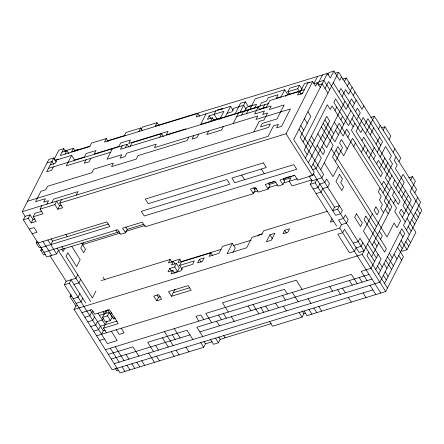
<?xml version="1.0" encoding="UTF-8"?>
<svg xmlns="http://www.w3.org/2000/svg" width="444" height="444" viewBox="0 0 444 444"><rect width="100%" height="100%" fill="white"/><g stroke="black" fill="none" stroke-linecap="round" stroke-linejoin="round"><path stroke-width="0.67" d="M119.286 231.779L58.408 250.433L56.632 253.913L46.798 256.926L23.354 219.808L25.13 216.322L22.2 211.683L48.818 159.44L53.741 157.931L56.305 161.993M53.741 157.931L46.642 171.867L51.56 170.357L53.336 166.872M54.118 159.435L58.847 150.15L63.77 148.64L65.601 151.543M28.277 218.298L30.048 214.818L32.978 219.458L31.202 222.938L28.277 218.298L23.354 219.808M63.77 148.64L60.218 155.605L89.732 146.564L91.508 143.079L106.266 138.556L108.097 141.458M31.202 222.938L36.125 221.434L33.195 216.794L34.971 213.309L41.73 211.239M65.135 154.101L66.911 150.616L68.742 153.519M33.195 216.794L43.035 213.775L40.104 209.135L41.875 205.655M75.225 151.193L73.393 148.29L71.617 151.776L90.065 146.12M46.798 204.146L48.574 200.666L43.651 202.17L45.427 198.69L35.587 201.704L40.909 191.253L45.832 189.749L47.608 186.264L91.88 172.699L93.656 169.214L113.331 163.187L111.555 166.672L136.153 159.135L137.929 155.65L187.118 140.576L188.894 137.096M73.982 161.189L74.57 160.029L71.639 155.383L66.317 165.834L110.589 152.27M51.715 202.642L53.491 199.156L78.088 191.619L76.312 195.105M54.862 204.617L56.632 201.132L59.563 205.772L57.792 209.257L54.862 204.617L40.104 209.135M40.365 247.142L39.139 247.519L36.208 242.879L37.096 241.136M57.792 209.257L62.709 207.748L59.779 203.108L61.555 199.628M85.997 159.807L84.221 163.287L89.139 161.783L90.915 158.297M45.493 254.39L43.651 254.95L40.72 250.311L41.608 248.573M50.777 244.633L52.547 241.148L108.508 224.004M106.266 138.556L104.49 142.041L197.957 113.403L199.789 116.3M112.365 148.784L107.043 159.235L121.8 154.712L120.024 158.197L124.942 156.688L126.718 153.208L156.233 144.161L154.462 147.647L257.764 115.989L255.988 119.475L290.426 108.924L281.552 126.34L276.634 127.844L278.405 124.364L273.487 125.868L268.165 136.319L22.2 211.683M64.891 248.107L63.115 251.587L61.649 249.267M124.17 136.014L125.946 132.528L140.704 128.005L142.535 130.908M122.205 145.771L120.429 149.256L258.169 107.048L260.001 109.951M125.347 147.747L127.123 144.267L128.954 147.164M130.27 146.243L132.04 142.757L161.561 133.711L163.392 136.613M138.928 131.491L140.704 128.005M141.081 129.509L142.263 127.189L157.021 122.666L158.852 125.569M83.439 242.868L80.775 248.096L83.705 252.736L85.481 249.251L81.452 242.868M212.215 341.752L205.45 343.823L203.674 347.308L120.047 372.932L64.374 284.771L66.15 281.285L75.991 278.271L77.761 274.786M64.374 284.771L69.297 283.261L71.068 279.781L85.72 302.98M157.021 122.666L155.245 126.152L327.422 73.393L330.347 78.033L333.899 71.068L339.76 80.347L341.536 76.868M372.921 289.91L112.199 369.796L74.109 309.479L75.88 305.994L70.019 296.714L71.207 294.394M80.691 279.426L78.921 282.911L73.998 284.421M79.859 293.7L78.083 297.18L73.166 298.69M159.785 137.196L161.561 133.711M82.789 298.34L81.013 301.82L76.096 303.33M43.867 252.286L117.654 229.676L120.585 234.321L125.502 232.811L127.278 229.326L143.884 224.242M95.965 291.025L92.413 297.991L66.045 256.227L67.821 252.747L76.607 266.666L80.159 259.701L71.734 246.359M197.957 113.403L196.181 116.883L230.619 106.332L233.183 110.395M94.511 316.899L92.735 320.385L87.818 321.889M193.812 135.587L192.041 139.072L196.958 137.562L198.734 134.077M206.022 113.869L200.699 124.32L268.953 103.408M99.428 315.39L109.268 312.376L112.199 317.016L110.423 320.501L105.506 322.011L102.575 317.366L106.122 310.4M103.247 318.293L102.359 320.035L97.441 321.539L95.665 325.025L90.748 326.529M105.911 313.064L107.387 310.162M219.786 119.453L223.926 111.322L209.168 115.845L207.392 119.331L212.31 117.821L214.141 120.724M102.575 317.366L107.492 315.862L109.268 312.376M106.443 332.795L103.513 328.155L107.065 321.19M110.612 314.224L111.5 312.482M101.526 334.304L103.302 330.819L105.145 330.253M210.539 121.306L212.31 117.821M215.862 110.856L214.086 114.341L217.016 118.981M208.575 131.063L206.799 134.549L221.556 130.025L223.332 126.54M107.681 309.585L113.542 318.864L114.43 317.121M221.75 109.69L222.339 108.53L217.421 110.04M225.297 116.783L230.619 106.332M235.131 113.769L240.459 103.319L245.377 101.815L248.307 106.455L252.608 105.134M233.167 123.526L238.495 113.081M240.054 112.26L245.377 101.815M241.636 115.057L243.412 111.572M244.378 111.916L246.747 107.27L256.588 104.257L254.812 107.737M171.989 262.371L170.157 259.474L168.381 262.953L173.304 261.449L174.769 263.769M246.559 113.547L248.329 110.062M249.889 109.246L255.217 98.796L284.732 89.755L287.662 94.394L289.505 93.828M173.915 272.677L177.6 271.545L179.376 268.065L176.446 263.425L174.67 266.905L169.752 268.415L167.976 271.894L172.899 270.39L174.731 273.288M173.304 261.449L171.528 264.929L176.446 263.425M156.688 300.788L161.605 299.278L158.674 294.638L153.757 296.148L156.688 300.788L158.458 297.302L160.306 296.742M172.899 270.39L171.123 273.87L180.963 270.857L182.734 267.377L192.574 264.358L194.35 260.878L179.592 265.401L182.157 269.458M181.613 262.021L179.781 259.124L178.005 262.604L221.051 249.417M258.169 107.048L254.623 114.014L264.458 111L262.682 114.485L267.604 112.976L264.052 119.941L259.135 121.451L253.813 131.901M259.729 106.233L261.505 102.747L266.422 101.243L268.198 97.758L278.038 94.744L276.262 98.229L281.18 96.72L284.732 89.755M179.592 265.401L181.368 261.916L210.883 252.875L212.715 255.772M262.876 108.208L264.646 104.723M266.233 107.52L269.78 100.555L299.3 91.508L301.132 94.411M171.445 296.265L191.12 290.237L188.189 285.597L168.515 291.625L171.445 296.265L174.992 289.299M199.267 259.368L197.491 262.854L202.414 261.344L204.19 257.864L199.267 259.368L201.099 262.271M285.509 96.376L286.103 95.21L304.545 89.56M289.704 94.628L287.873 91.73L289.649 88.245L299.489 85.231L302.053 89.294M210.883 252.875L209.107 256.355L218.948 253.341L222.494 246.376L232.334 243.362L235.264 248.002L232.895 252.647M287.873 91.73L297.713 88.717L299.489 85.231M299.3 91.508L297.524 94.994L302.442 93.484L307.77 83.034L312.687 81.53L315.617 86.169L317.393 82.684L320.318 87.324M299.972 92.43L304.406 83.722L309.329 82.218M125.502 232.811L122.572 228.172L142.252 222.144L145.182 226.784L253.407 193.623L255.178 190.137L253.713 187.818M59.779 203.108L286.069 133.772L312.687 81.53M232.334 243.362L227.012 253.807L246.686 247.78L252.009 237.329L261.849 234.315L263.625 230.836L327.572 211.239M314.03 83.372L317.582 76.407M317.765 84.188L322.499 74.903M253.407 193.623L250.477 188.983L255.394 187.473L258.325 192.113L268.165 189.1L269.935 185.614L268.476 183.294M327.422 73.393L293.7 139.571L314.213 172.05L312.437 175.535L297.68 180.053L294.749 175.413L279.992 179.937L282.922 184.576L278 186.086L275.069 181.446L265.235 184.46L268.165 189.1M327.794 74.897L328.982 72.577L333.899 71.068M325.025 88.484L328.577 81.518L346.154 109.357L351.481 98.907L354.406 103.552M303.113 141.886L338.606 72.228L362.043 109.346L363.819 105.866M282.922 184.576L284.698 181.097L283.233 178.777M257.897 236.164L258.491 235.004L262.176 233.877M305.422 158.131L326.717 116.334L329.648 120.973L308.352 162.77M339.138 91.952L340.914 88.473L411.233 199.833L402.364 217.249M344.466 81.507L346.237 78.022L416.561 189.388L414.785 192.868M269.913 234.787L266.361 241.752L271.284 240.243L274.83 233.278L269.913 234.787L272.477 238.844M334.97 110.528L336.746 107.043M342.069 96.592L345.621 89.627L348.551 94.267L352.098 87.302M347.391 86.147L349.167 82.662M210.584 339.654L213.514 344.294L218.431 342.785L220.207 339.305L271.245 323.665M311.283 167.41L344.999 101.238M340.831 119.808L342.607 116.322M353.252 95.427L355.028 91.941M284.671 230.264L282.895 233.744L287.817 232.24L289.588 228.754L284.671 230.264L286.502 233.161M336.602 226.107L310.234 184.343L312.01 180.863L321.845 177.85L323.621 174.364L300.183 137.246L310.828 116.345L307.897 111.705M320.69 169.725L333.111 145.343L321.395 126.784M350.86 110.517L334.887 141.864L323.165 123.299M352.636 107.032L356.182 100.067M310.234 184.343L315.151 182.839L316.927 179.354M353.79 115.157L348.468 125.602L333.816 102.403L335.592 98.918L353.169 126.762M355.566 111.672L357.337 108.192L360.267 112.832L356.721 119.797M335.425 161.588L342.524 147.658L339.593 143.018L341.369 139.538L347.225 148.818M347.846 137.213L349.622 133.727L346.692 129.087L343.14 136.053L334.354 122.133M354.945 123.277L351.398 130.242L380.697 176.645L382.473 173.166L356.099 131.402L363.198 117.471L380.78 145.31M338.356 166.228L333.028 176.679L324.242 162.759M353.707 146.492L355.483 143.007M362.582 129.076L360.806 132.556L352.014 118.637M364.352 125.591L367.904 118.626L382.556 141.83L377.228 152.275M361.96 140.681L363.736 137.202L375.458 155.761L373.682 159.241M365.512 133.716L374.381 116.3L400.754 158.064L398.978 161.544M361.344 152.286L364.89 145.321M370.213 134.871L373.765 127.905M334.51 207.198L332.734 210.678L337.651 209.174L339.427 205.689L334.51 207.198L313.264 173.554M332.09 218.676L330.314 222.155L333.389 221.212M366.045 153.446L367.821 149.961M378.471 129.065L380.242 125.58M368.975 158.086L374.298 147.636M376.074 144.156L379.626 137.185M383.172 130.22L384.948 126.74L390.809 136.019L389.033 139.499M74.109 309.479L339.749 228.083L341.525 224.597L346.442 223.093L348.218 219.608L345.288 214.968L343.512 218.454L338.594 219.958L341.525 224.597M376.612 163.88L378.388 160.401L390.104 178.96M380.158 156.915L385.486 146.47L391.342 155.75L389.571 159.23L392.502 163.869L385.403 177.805L400.05 201.004L398.279 204.484L392.418 195.205L394.189 191.725M269.613 321.567L272.544 326.207L302.059 317.16L303.835 313.68L305.677 313.114M379.542 168.52L384.865 158.075M384.243 169.68L387.795 162.715M393.118 152.264L394.894 148.784M380.075 188.25L378.305 191.736L381.235 196.376L379.459 199.856L382.389 204.495L380.613 207.981L383.544 212.621M381.851 184.771L383.627 181.285L389.488 190.565M396.048 156.904L394.272 160.389L397.202 165.029L395.432 168.509L404.218 182.434L398.895 192.879M372.361 213.792L363.486 231.202L381.069 259.046L375.741 269.491M383.006 192.89L391.88 175.48M362.865 242.813L361.094 246.292L356.171 247.802L354.401 251.282L349.478 252.791L337.756 234.232L342.679 232.723L344.455 229.237L359.102 252.442L364.025 250.932L337.651 209.174M391.258 187.085L384.16 201.015L390.021 210.295M394.81 180.12L393.034 183.6L416.478 220.724M96.609 335.808L362.249 254.418L390.642 198.69M395.965 188.239L403.063 174.309L420.646 202.148L406.449 230.014M368.725 252.092L366.955 255.572L387.462 288.056M372.277 245.127L391.797 206.81L339.055 123.288L326.634 147.669L317.843 133.749M393.573 203.33L395.349 199.844M371.656 256.732L378.754 242.801M380.53 239.316L382.306 235.831L379.376 231.191M401.826 197.519L405.378 190.554M410.7 180.109L412.476 176.623L415.406 181.263L410.078 191.714L421.8 210.273L384.532 283.416M378.138 254.406L371.04 268.337L361.2 271.351L367.06 280.63M408.308 195.194L402.98 205.644L408.841 214.924M378.671 274.137L401.742 228.854L404.673 233.494L379.825 282.256L114.186 363.653M417.715 197.508L403.518 225.374L409.379 234.654M304.051 311.016L306.982 315.656L385.686 291.536L403.435 256.71L397.574 247.43M401.332 250.089L402.064 251.249L406.981 249.744L415.856 232.329L407.065 218.409M64.785 150.927L73.393 148.29M61.994 152.126L66.911 150.616M74.409 150.577L78.094 149.45M107.282 140.848L125.114 135.381M334.915 73.354L338.606 72.228M54.756 160.217L58.442 159.091M47.047 162.92L51.965 161.416L53.796 164.313M71.639 155.383L56.882 159.907L55.112 163.392L50.189 164.896M318.953 81.868L323.87 80.358L329.731 89.638M313.703 83.816L317.393 82.684M318.404 84.971L322.094 83.844L327.955 93.123M74.57 160.029L84.41 157.01L86.186 153.53L96.021 150.516L94.25 153.996L118.848 146.459L120.618 142.979L130.458 139.965L128.682 143.445L168.037 131.385L166.261 134.871L185.942 128.843M227.067 113.298L231.99 111.794L233.76 108.308L243.601 105.295L246.165 109.357M48.413 168.381L127.123 144.267M342.552 79.154L346.237 78.022M213.325 120.108L220.707 117.849M300.316 93.795L302.775 93.04M259.185 109.341L266.561 107.076M236.719 116.561L271.151 106.011L269.38 109.496L284.138 104.973L277.039 118.903L262.282 123.426L260.506 126.906L270.346 123.893L268.57 127.378L27.522 201.237M25.13 216.322L30.048 214.818M59.563 205.772L61.411 205.206M32.978 219.458L34.826 218.892M370.696 117.432L374.381 116.3M29.215 229.087L34.133 227.578L37.063 232.218L32.146 233.727M381.257 127.866L384.948 126.74M36.208 242.879L38.051 242.313M38.006 243.007L106.876 221.906L109.807 226.545L40.937 247.647M40.72 250.311L42.569 249.744M269.253 182.889L271.095 182.323M272.327 181.946L274.17 181.38M284.01 178.366L285.858 177.8M286.469 177.611L291.392 176.107M292.618 175.73L294.466 175.164M312.299 169.697L315.984 168.57L321.312 158.119L309.59 139.56M254.04 189.127L256.499 188.373M268.798 184.604L276.179 182.345M283.555 180.081L290.937 177.822L289.161 181.302L292.091 185.942L311.771 179.914M82.551 244.611L120.063 233.117M125.597 231.424L145.271 225.391M253.496 192.23L257.803 190.914M268.254 187.712L277.478 184.882M284.243 182.811L297.153 178.854M310.922 175.658L309.079 176.224L312.01 180.863M312.154 175.28L313.997 174.714M313.164 188.989L318.082 187.479L319.858 183.994L324.775 182.49L326.551 179.004L329.481 183.644L327.705 187.129L322.788 188.633L321.012 192.119L316.095 193.628M408.785 177.755L412.476 176.623M101.288 280.575L170.157 259.474M171.173 261.76L179.781 259.124M233.35 245.649L251.182 240.182M70.019 296.714L71.867 296.148M75.88 305.994L77.728 305.428M81.957 312.609L91.797 309.596L94.727 314.235L109.485 309.712L118.271 323.632L103.513 328.155M93.423 311.694L91.581 312.26L89.805 315.745L84.887 317.249M173.221 292.785L189.821 287.695M353.241 243.162L358.164 241.653L359.934 238.173L374.586 261.372M113.542 318.864L115.39 318.298M116.972 321.095L100.372 326.179L98.596 329.664L93.678 331.169M99.534 340.448L104.457 338.944M105.395 349.733L351.359 274.364L357.22 283.644M108.325 354.373L132.923 346.836L138.783 356.116M369.047 274.486L196.875 327.239L202.736 336.519M111.255 359.013L189.965 334.893M199.806 331.879L371.978 279.126M118.748 370.39L116.9 370.956L115.068 368.054M417.094 209.113L420.024 213.758M333.278 82.673L412.393 207.959M415.323 212.598L418.248 217.238M411.771 219.564L414.702 224.203M404.134 213.769L401.204 209.13L399.434 212.609L405.294 221.889M343.761 124.448L332.04 105.888L330.264 109.368L327.339 104.728L304.268 150.005L307.198 154.645M408.225 226.529L411.15 231.169M407.603 238.134L410.534 242.774M335.509 130.253L338.439 134.898M385.32 209.141L388.25 213.78M399.966 232.34L402.897 236.979M405.827 241.619L408.758 246.259M324.941 119.819L333.733 133.738M401.126 240.459L406.981 249.744M399.35 243.945L402.281 248.585M297.713 88.717L299.545 91.614M336.041 149.983L338.972 154.623M322.549 134.909L325.48 139.549M331.341 148.829L387.007 236.991L394.106 223.06L397.036 227.7L400.588 220.735L394.727 211.455L396.503 207.97L352.553 138.367L343.678 155.783L337.817 146.503L332.495 156.948L376.445 226.551M398.729 255.55L401.659 260.19M394.022 254.395L396.953 259.035M304.351 118.67L307.281 123.31M321.928 146.514L324.858 151.154L323.082 154.634L317.227 145.355M389.321 253.235L392.252 257.875M311.366 136.075L314.296 140.715M387.545 256.721L393.406 266M300.799 125.635L303.729 130.281M374.053 241.641L376.978 246.281M385.769 260.201L391.63 269.48M299.023 129.121L310.745 147.68M383.999 263.686L386.924 268.326M367.571 243.967L376.362 257.886M379.293 262.526L382.223 267.166M385.153 271.806L388.084 276.451M313.059 163.93L342.357 210.328L340.581 213.814L335.664 215.318L315.151 182.839M377.517 266.012L380.447 270.651M383.377 275.291L386.308 279.931M286.069 133.772L312.437 175.535M362.249 254.418L385.686 291.536M339.749 228.083L380.769 293.046M369.991 285.27L375.852 294.55M359.207 277.5L362.138 282.14M363.081 292.929L366.011 297.569M349.373 280.514L352.303 285.153M342.463 288.167L345.393 292.807M348.324 297.447L351.254 302.087M261.361 169.031L264.291 173.671M337.545 289.677L340.476 294.317M329.692 286.541L332.623 291.181M209.168 115.845L210.634 118.165M241.686 175.058L244.616 179.703M318.809 306.493L321.739 311.133M302.17 289.438L296.309 280.158L222.516 302.769L228.377 312.049M308.031 298.718L310.955 303.357M313.886 307.997L316.816 312.637M308.969 309.507L311.899 314.147M292.33 292.452L298.19 301.731M302.003 310.778L303.835 313.68M287.412 293.961L284.482 289.322L205.772 313.436L211.633 322.716M299.128 312.521L302.059 317.16M282.489 295.471L285.42 300.111M283.433 306.255L286.363 310.894M275.58 303.124L278.51 307.764M265.745 306.138L268.676 310.778M260.822 307.648L263.753 312.287M252.975 304.512L258.835 313.791M248.057 306.021L250.988 310.661M231.307 316.689L234.238 321.328M223.46 313.558L226.39 318.198M218.542 315.062L221.467 319.702M216.55 321.212L219.48 325.852M223.659 335.475L225.125 337.795M174.67 266.905L177.6 271.545M218.742 336.985L220.207 339.305M203.779 319.586L200.855 314.946L195.932 316.45L198.862 321.09M215.501 338.145L218.431 342.785M169.752 268.415L171.584 271.312M203.985 341.503L205.45 343.823M200.744 342.668L203.674 347.308M125.813 227.006L127.278 229.326M192.896 339.532L187.035 330.253L147.68 342.313L153.541 351.593M115.973 230.025L117.438 232.345M156.998 294.983L158.458 297.302M174.264 328.627L180.125 337.912M185.986 347.191L188.916 351.831M172.278 334.776L175.208 339.416M164.43 331.646L173.216 345.565M176.146 350.205L179.076 354.845M162.437 337.79L168.298 347.069M171.229 351.709L174.159 356.349M155.528 345.443L158.458 350.088M156.471 356.232L159.402 360.872M103.064 277.089L104.895 279.992M148.623 353.102L154.484 362.382M65.84 234.31L67.305 236.63M121.201 328.271L124.131 332.917L119.214 334.421L116.284 329.781M141.714 360.756L144.644 365.395M107.492 315.862L110.423 320.501M136.796 362.265L139.721 366.905M61.866 246.603L63.326 248.923M102.886 311.566L104.351 313.886M111.366 331.291L117.222 340.57L107.387 343.584L69.297 283.261M126.013 354.49L128.943 359.129M131.874 363.769L134.804 368.409M51.082 238.828L52.547 241.148M56.943 248.113L90.637 301.47M97.963 313.07L105.289 324.675M47.847 239.993L56.632 253.913M115.235 346.714L124.026 360.639M126.956 365.279L129.887 369.919M90.115 309.94L103.302 330.819M42.924 241.503L51.715 255.422M110.317 348.224L119.109 362.143M122.033 366.783L124.964 371.423M50.033 255.766L66.15 281.285M339.51 174.353L335.958 181.319L341.819 190.598L343.595 187.118L340.665 182.478L342.441 178.993L339.51 174.353M356.471 213.803L354.695 217.283L360.556 226.562L362.332 223.082L356.471 213.803M365.878 216.117L364.108 219.597L384.615 252.081L386.391 248.596L365.878 216.117M375.907 206.826L374.137 210.306L377.061 214.946L378.837 211.466L375.907 206.826M263.353 162.881L145.288 199.062L148.218 203.702L226.928 179.581L229.859 184.221L141.309 211.355L144.239 215.995L296.736 169.269L293.806 164.63L234.776 182.717L231.846 178.077L266.283 167.527L263.353 162.881"/></g></svg>
